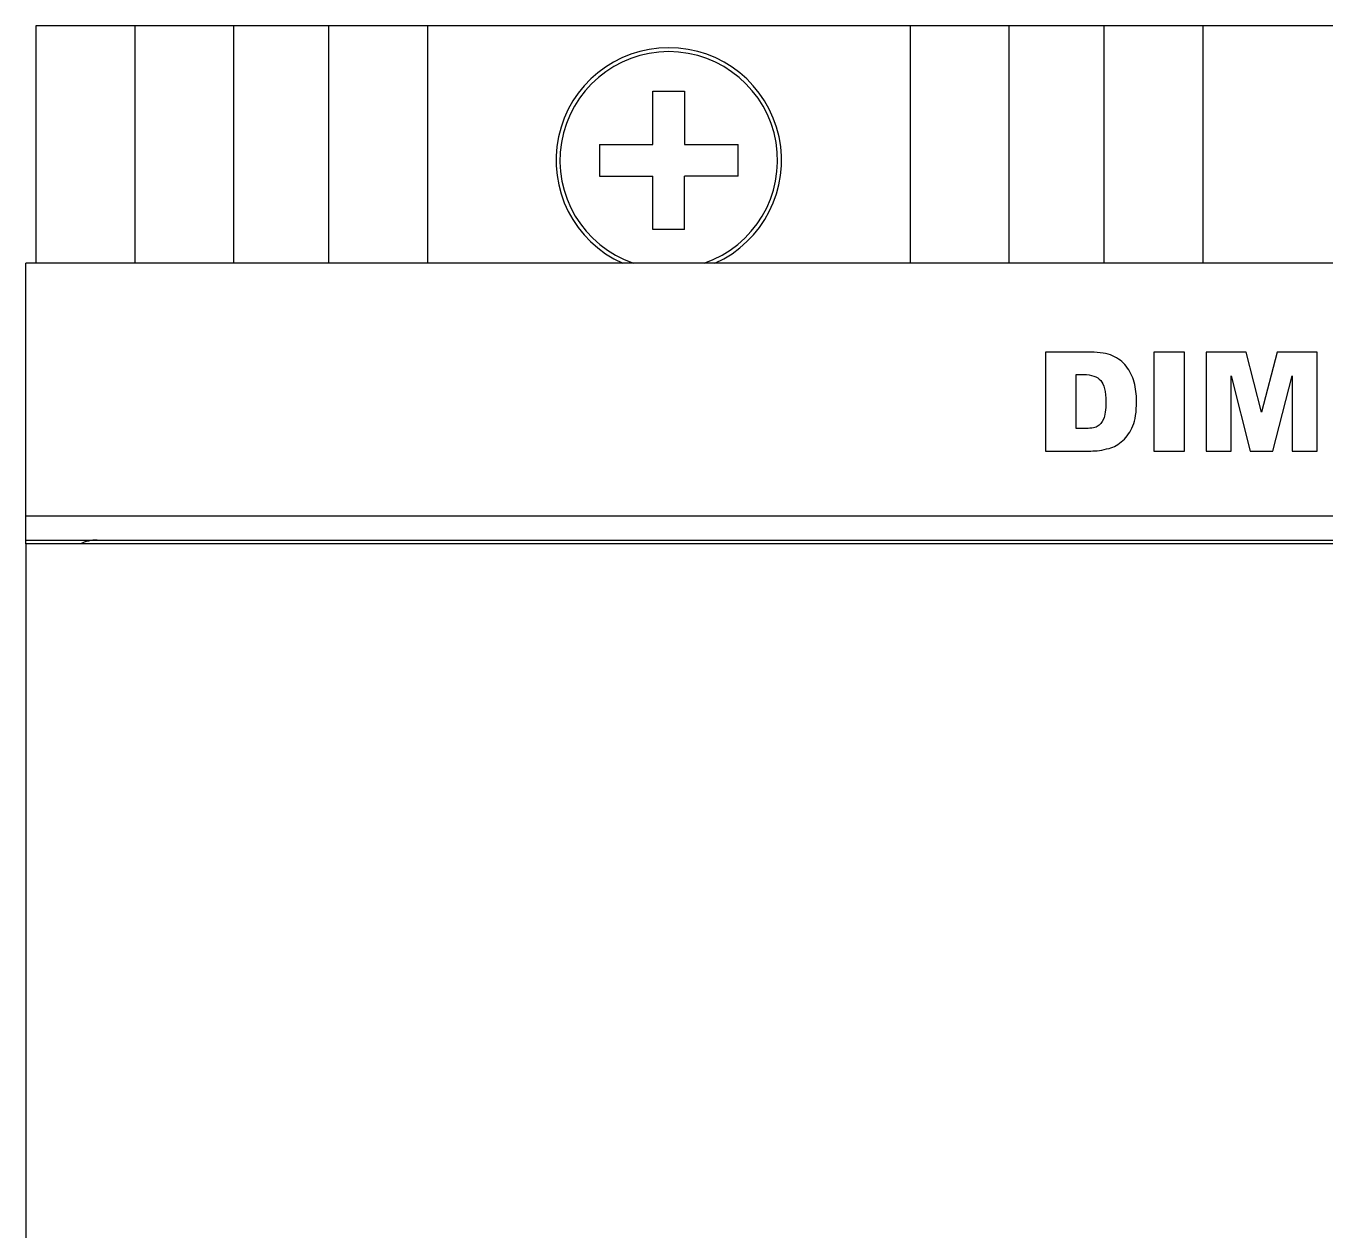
# Model space of a CAD drawing. Header units: millimetres. Extents: x 105 to 171, y 33 to 163.
# Drawn here: x 105.47 to 138.31, y 132.16 to 162.61 of the extents above; entities that cross this region are included whole.
import ezdxf

# ---------------------------------------------------------------- set-up
doc = ezdxf.new("R2010")
doc.units = ezdxf.units.MM
doc.header["$LTSCALE"] = 16.335
doc.layers.get('0').update_dxf_attribs({"linetype": 'CONTINUOUS'})

msp = doc.modelspace()

# ---------------------------------------------------------------- linework, layer by layer
at = {"linetype": 'Continuous'}
for p, q in [((105.719, 162.611), (105.719, 156.611)), ((170.719, 162.611), (105.719, 162.611)), ((108.219, 162.611), (108.219, 156.611)), ((110.719, 162.611), (110.719, 156.611)), ((113.119, 162.611), (113.119, 156.611)), ((115.619, 162.611), (115.619, 156.611)), ((127.819, 162.611), (127.819, 156.611)), ((130.319, 162.611), (130.319, 156.611)), ((132.719, 162.611), (132.719, 156.611)), ((135.219, 162.611), (135.219, 156.611)), ((121.319, 159.611), (121.319, 160.961)), ((121.319, 160.961), (122.119, 160.961)), ((122.119, 160.961), (122.119, 159.611)), ((119.969, 159.611), (119.969, 158.811)), ((119.969, 159.611), (121.319, 159.611)), ((122.119, 159.611), (123.469, 159.611)), ((123.469, 158.811), (123.469, 159.611)), ((119.969, 158.811), (121.319, 158.811)), ((121.319, 157.461), (121.319, 158.811)), ((122.119, 157.461), (122.119, 158.811)), ((123.469, 158.811), (122.119, 158.811)), ((122.119, 157.461), (121.319, 157.461)), ((105.469, 149.511), (105.469, 156.611)), ((170.969, 156.611), (105.469, 156.611)), ((131.244, 154.361), (131.244, 151.861)), ((132.391, 154.361), (131.244, 154.361)), ((133.981, 154.361), (133.981, 151.861)), ((134.755, 154.361), (133.981, 154.361)), ((134.755, 151.861), (134.755, 154.361)), ((135.301, 154.361), (135.301, 151.861)), ((136.315, 154.361), (135.301, 154.361)), ((136.707, 152.84), (136.315, 154.361)), ((137.096, 154.361), (136.707, 152.84)), ((138.113, 154.361), (137.096, 154.361)), ((138.113, 151.861), (138.113, 154.361)), ((132.016, 152.429), (132.016, 153.795)), ((132.016, 153.795), (132.209, 153.795)), ((135.933, 151.861), (135.933, 153.767)), ((135.933, 153.767), (136.419, 151.861)), ((136.992, 151.861), (137.48, 153.767)), ((137.48, 153.767), (137.48, 151.861)), ((132.205, 152.429), (132.016, 152.429)), ((131.244, 151.861), (132.391, 151.861)), ((133.981, 151.861), (134.755, 151.861)), ((135.301, 151.861), (135.933, 151.861)), ((136.419, 151.861), (136.992, 151.861)), ((137.48, 151.861), (138.113, 151.861)), ((170.969, 150.211), (105.469, 150.211)), ((105.469, 149.611), (170.969, 149.611)), ((105.469, 149.511), (105.469, 124.511)), ((170.969, 149.511), (105.469, 149.511))]:
    msp.add_line(p, q, dxfattribs=at)
for centre, radius, start, end in [((121.719, 159.211), 2.85, 294.1365, 245.8635), ((121.719, 159.211), 2.75, 288.9617, 251.0383), ((107.269, 148.611), 1, 90, 115.6867)]:
    msp.add_arc(centre, radius, start, end, dxfattribs=at)
for points in [[(132.939, 154.269), (132.799, 154.33), (132.616, 154.361), (132.391, 154.361)], [(133.284, 154.004), (133.193, 154.119), (133.079, 154.207), (132.939, 154.269)], [(132.209, 153.795), (132.408, 153.795), (132.552, 153.745), (132.638, 153.647)], [(133.482, 153.603), (133.442, 153.755), (133.375, 153.888), (133.284, 154.004)], [(132.638, 153.647), (132.724, 153.549), (132.768, 153.368), (132.768, 153.104)], [(133.544, 153.119), (133.544, 153.29), (133.524, 153.45), (133.482, 153.603)], [(132.768, 153.104), (132.768, 152.903), (132.748, 152.758), (132.709, 152.669)], [(133.452, 152.497), (133.513, 152.643), (133.544, 152.851), (133.544, 153.119)], [(132.55, 152.481), (132.482, 152.446), (132.366, 152.429), (132.205, 152.429)], [(132.709, 152.669), (132.671, 152.58), (132.618, 152.517), (132.55, 152.481)], [(133.199, 152.127), (133.307, 152.226), (133.391, 152.35), (133.452, 152.497)], [(132.852, 151.929), (132.975, 151.961), (133.09, 152.028), (133.199, 152.127)], [(132.391, 151.861), (132.528, 151.861), (132.681, 151.883), (132.852, 151.929)]]:
    msp.add_open_spline(points, degree=3, dxfattribs=at)

doc.saveas('drawing.dxf')
